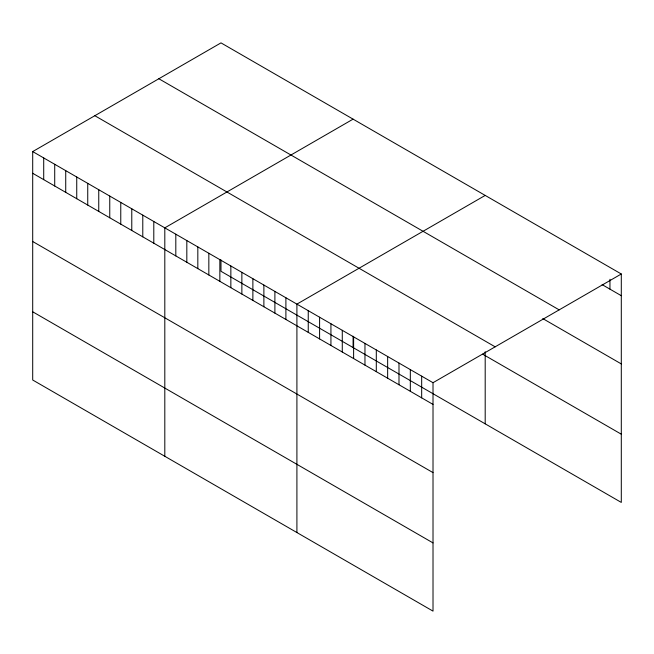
<?xml version="1.0" encoding="UTF-8"?>
<svg xmlns="http://www.w3.org/2000/svg" width="654" height="654" viewBox="0 0 654 654"><rect width="100%" height="100%" fill="white"/><g stroke="black" fill="none" stroke-linecap="round" stroke-linejoin="round"><path stroke-width="0.98" d="M32.7 151.581L433.013 382.704L433.013 611.122L32.7 380.007L32.7 151.581L220.987 42.878L621.3 273.993L621.3 502.419L220.987 271.296L220.987 259.932M353.086 119.142L164.808 227.854L164.808 456.271M485.194 195.415L296.908 304.118L296.908 532.544M433.013 382.704L621.3 273.993M602.105 284.621L621.3 295.698M158.848 78.75L559.17 309.865M542.779 318.58L621.3 363.918M94.83 115.709L495.152 346.833M482.652 354.157L621.3 434.199M32.7 173.285L433.013 404.401M32.7 241.506L433.013 472.621M32.7 311.786L433.013 542.91M609.961 279.283L609.961 289.15M485.194 351.713L485.194 423.841M421.675 376.156L421.675 397.853M410.328 369.608L410.328 391.305M398.989 363.06L398.989 384.756M387.65 356.512L387.65 378.208M376.303 349.964L376.303 371.66M364.965 343.407L364.965 365.112M353.618 336.859L353.618 358.564M353.086 336.197L353.086 347.568M342.279 330.311L342.279 352.016M330.932 323.763L330.932 345.467M319.593 317.215L319.593 338.919M308.247 310.666L308.247 332.371M285.896 297.766L285.896 319.471M274.893 291.406L274.893 313.111M263.881 285.054L263.881 306.759M252.877 278.694L252.877 300.399M241.866 272.342L241.866 294.047M230.854 265.99L230.854 287.686M219.85 259.63L219.85 281.334M208.839 253.278L208.839 274.974M197.827 246.918L197.827 268.622M186.823 240.566L186.823 262.262M175.812 234.206L175.812 255.91M153.796 221.493L153.796 243.198M142.785 215.141L142.785 236.846M131.781 208.781L131.781 230.486M120.769 202.429L120.769 224.134M109.758 196.069L109.758 217.774M98.754 189.717L98.754 211.422M87.742 183.357L87.742 205.062M76.739 177.005L76.739 198.71M65.727 170.645L65.727 192.35M54.715 164.293L54.715 185.998M43.712 157.941L43.712 179.637"/></g></svg>
